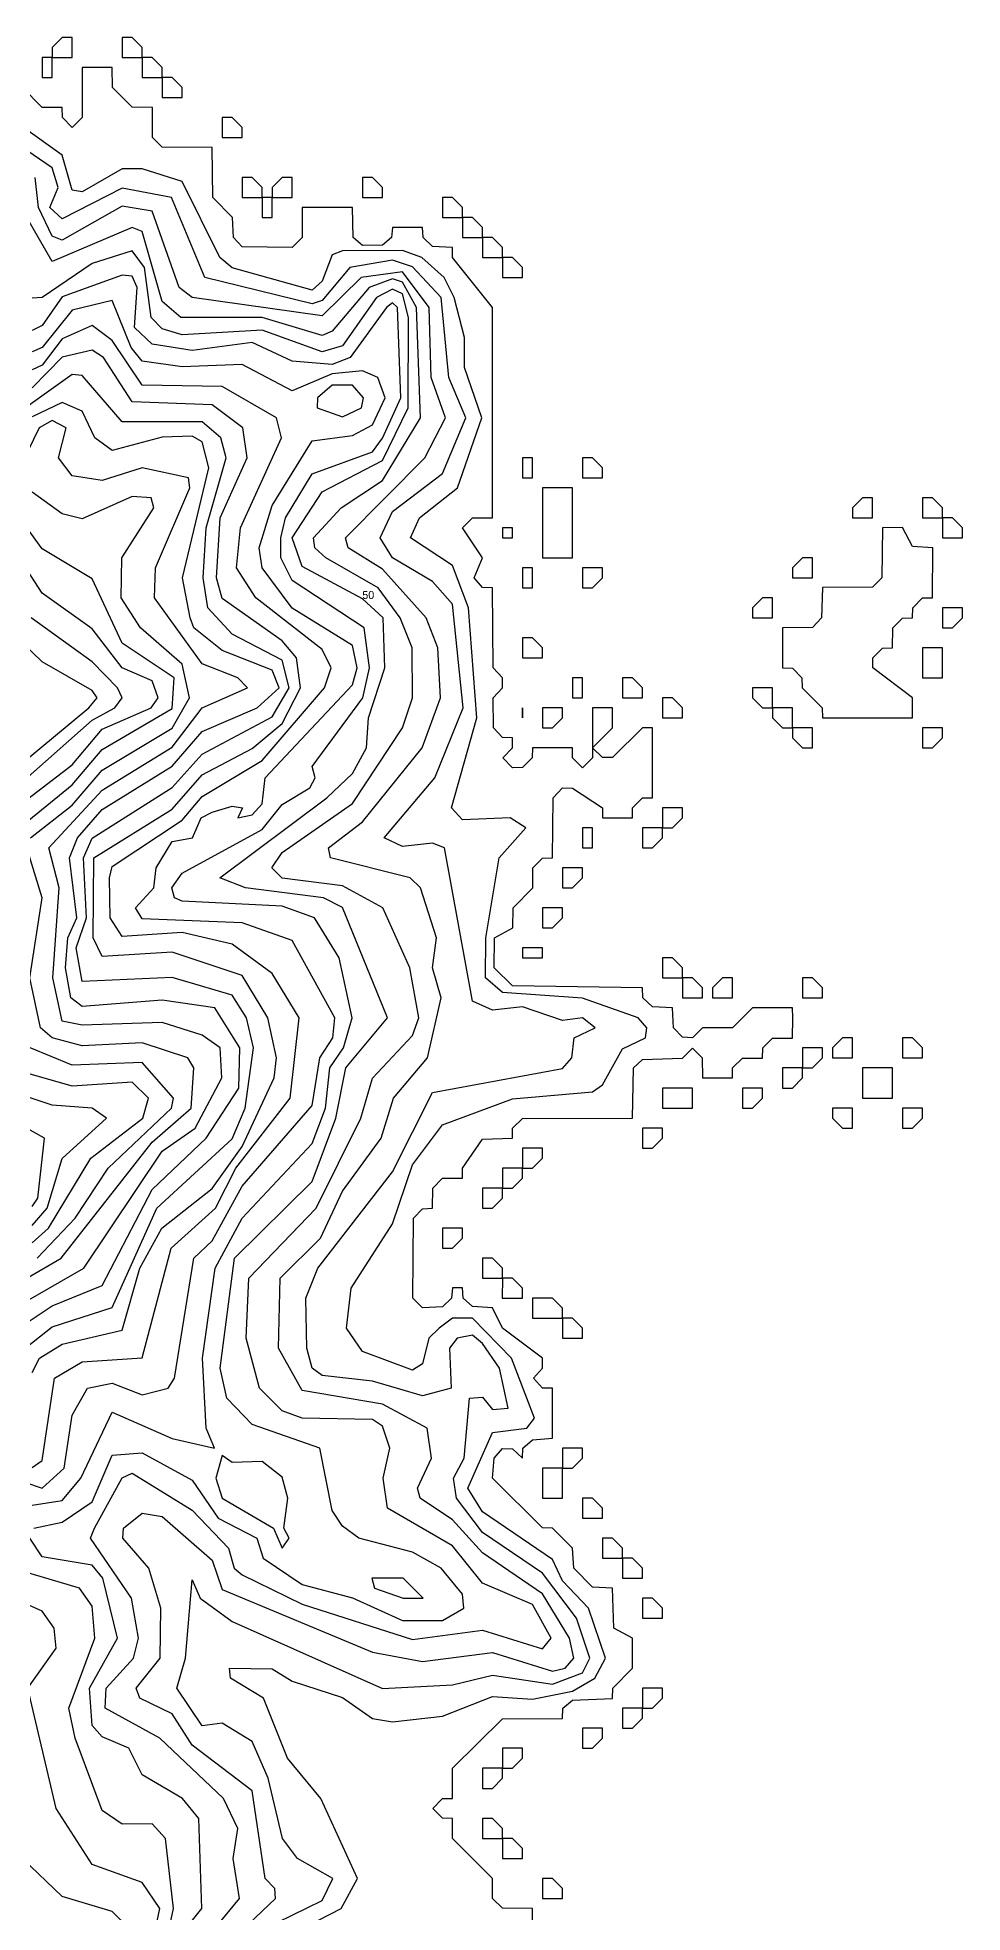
# Model space of a CAD drawing. Header units: metres. Extents: x 310028 to 360472, y 4137098 to 4159193.
# Drawn here: x 354375 to 355762, y 4148821 to 4151632 of the extents above; entities that cross this region are included whole.
import ezdxf

# ---------------------------------------------------------------- set-up
doc = ezdxf.new("R2010")
doc.units = ezdxf.units.M
for name, color, linetype in [('COAST', 5, 'Continuous'), ('CONTOUR', 254, 'Continuous'), ('CONTOUR_INDEX', 33, 'Continuous'), ('CONTOUR_LABELS', 7, 'Continuous')]:
    doc.layers.add(name, color=color, linetype=linetype)

msp = doc.modelspace()

# ---------------------------------------------------------------- linework, layer by layer
at = {"layer": 'COAST'}
for points in [[(354397.5, 4151602.5), (354427.5, 4151602.5), (354427.5, 4151632.5), (354412.5, 4151632.5), (354397.5, 4151617.5), (354397.5, 4151602.5)], [(354502.5, 4151602.5), (354532.5, 4151602.5), (354532.5, 4151617.5), (354517.5, 4151632.5), (354502.5, 4151632.5), (354502.5, 4151602.5)], [(354382.5, 4151572.5), (354397.5, 4151572.5), (354397.5, 4151602.5), (354382.5, 4151602.5), (354382.5, 4151572.5)], [(354532.5, 4151572.5), (354562.5, 4151572.5), (354562.5, 4151587.5), (354547.5, 4151602.5), (354532.5, 4151602.5), (354532.5, 4151572.5)], [(355117.7, 4148782.5), (355117.5, 4148827.5), (355072.5, 4148827.6), (355057.5, 4148842.5), (355057.5, 4148872.5), (354997.7, 4148932.5), (354997.6, 4148962.5), (354982.5, 4148963), (354968, 4148977.5), (354982.5, 4148992.4), (354997.5, 4148992.5), (354997.7, 4149037.5), (355072.5, 4149111.8), (355162.5, 4149112.3), (355163.4, 4149127.5), (355177.5, 4149139.6), (355237.5, 4149142.4), (355238.1, 4149157.5), (355267.8, 4149187.5), (355267.8, 4149232.5), (355239.5, 4149247.5), (355237.5, 4149307.5), (355207.5, 4149309), (355179.6, 4149337.5), (355177.9, 4149367.5), (355147.5, 4149397.7), (355132.5, 4149398), (355057.8, 4149472.5), (355060, 4149502.5), (355072.5, 4149516.9), (355087.5, 4149516.6), (355102.5, 4149502.4), (355103.1, 4149517.5), (355117.5, 4149530.2), (355147.9, 4149532.5), (355147.5, 4149607.5), (355132.5, 4149607.7), (355119.2, 4149622.5), (355132.5, 4149637.5), (355132.5, 4149652.5), (355072.5, 4149697.6), (355057.5, 4149727.7), (355027.5, 4149730), (355013.6, 4149742.5), (355012.5, 4149757.7), (354997.5, 4149757.8), (354996.3, 4149742.5), (354982.5, 4149729.4), (354952.5, 4149727.8), (354938, 4149742.5), (354939.4, 4149862.5), (354952.5, 4149876.5), (354967.7, 4149877.5), (354968, 4149907.5), (354982.5, 4149922.4), (355012.5, 4149922.5), (355012.6, 4149937.5), (355042.5, 4149981), (355087.5, 4149982.4), (355087.9, 4149997.5), (355102.5, 4150011.7), (355267.5, 4150012.4), (355268.9, 4150087.5), (355282.5, 4150100.4), (355342.5, 4150102.2), (355357.5, 4150117.3), (355372.3, 4150102.5), (355372.5, 4150072.5), (355417.5, 4150072.5), (355417.6, 4150087.5), (355432.5, 4150102.2), (355462.5, 4150102.4), (355462.9, 4150117.5), (355477.5, 4150132), (355507.5, 4150132.4), (355507.9, 4150162.5), (355507.5, 4150177.6), (355447.5, 4150177.6), (355417.5, 4150147.8), (355372.5, 4150147.5), (355357.5, 4150132.7), (355342.5, 4150133.5), (355329, 4150147.5), (355327.6, 4150177.5), (355297.5, 4150179.1), (355282.9, 4150192.5), (355282.5, 4150207.5), (355087.5, 4150210.8), (355060.4, 4150237.5), (355060.8, 4150282.5), (355088.1, 4150297.5), (355088.7, 4150327.5), (355118, 4150357.5), (355118.2, 4150387.5), (355132.5, 4150401.9), (355147.6, 4150402.5), (355148.9, 4150492.5), (355162.5, 4150507.3), (355177.5, 4150507.1), (355222.4, 4150477.5), (355222.5, 4150462.5), (355267.5, 4150462.5), (355267.6, 4150477.5), (355282.5, 4150492.3), (355297.5, 4150492.5), (355297.5, 4150597.5), (355282.5, 4150597.5), (355237.5, 4150552.9), (355222.5, 4150552.8), (355207.5, 4150567.5), (355237.6, 4150597.5), (355237.6, 4150627.5), (355207.5, 4150627.7), (355207.4, 4150552.5), (355192.5, 4150537.7), (355177.6, 4150552.5), (355177.5, 4150567.5), (355117.5, 4150567.6), (355117.1, 4150552.5), (355102.5, 4150537.9), (355087.5, 4150537.6), (355073, 4150552.5), (355087.7, 4150567.5), (355087.6, 4150582.5), (355072.5, 4150583.1), (355059.2, 4150597.5), (355058.9, 4150642.5), (355072.5, 4150657.5), (355072.6, 4150672.5), (355058.6, 4150687.5), (355057.5, 4150807.5), (355042.5, 4150807.9), (355030.1, 4150822.5), (355042.5, 4150852.5), (355012.6, 4150897.5), (355027.5, 4150912.1), (355057.5, 4150912.5), (355057.7, 4151227.5), (354997.9, 4151302.5), (354997.5, 4151317.5), (354967.5, 4151319.2), (354953.6, 4151332.5), (354952.5, 4151347.7), (354907.5, 4151347.7), (354906.2, 4151332.5), (354892.5, 4151321), (354862.5, 4151320.8), (354848.9, 4151332.5), (354847.5, 4151377.5), (354772.5, 4151377.6), (354772.3, 4151332.5), (354757.5, 4151317.6), (354682.5, 4151318.8), (354669.2, 4151332.5), (354667.9, 4151362.5), (354638.4, 4151392.5), (354637.5, 4151467.5), (354562.5, 4151468.2), (354547.7, 4151482.5), (354547.6, 4151527.5), (354517.5, 4151528.2), (354502.6, 4151542.5), (354487.9, 4151557.5), (354487.5, 4151587.5), (354442.5, 4151587.5), (354442.3, 4151512.5), (354427.5, 4151497.8), (354412.9, 4151512.5), (354412.5, 4151527.5), (354382.5, 4151527.8), (354352.5, 4151557.8)], [(354562.5, 4151542.5), (354592.5, 4151542.5), (354592.5, 4151557.5), (354577.5, 4151572.5), (354562.5, 4151572.5), (354562.5, 4151542.5)], [(354652.5, 4151482.5), (354682.5, 4151482.5), (354682.5, 4151497.5), (354667.5, 4151512.5), (354652.5, 4151512.5), (354652.5, 4151482.5)], [(354682.5, 4151392.5), (354712.5, 4151392.5), (354712.5, 4151407.5), (354697.5, 4151422.5), (354682.5, 4151422.5), (354682.5, 4151392.5)], [(354727.5, 4151392.5), (354757.5, 4151392.5), (354757.5, 4151422.5), (354742.5, 4151422.5), (354727.5, 4151407.5), (354727.5, 4151392.5)], [(354862.5, 4151392.5), (354892.5, 4151392.5), (354892.5, 4151407.5), (354877.5, 4151422.5), (354862.5, 4151422.5), (354862.5, 4151392.5)], [(354712.5, 4151362.5), (354727.5, 4151362.5), (354727.5, 4151392.5), (354712.5, 4151392.5), (354712.5, 4151362.5)], [(354982.5, 4151362.5), (355012.5, 4151362.5), (355012.5, 4151377.5), (354997.5, 4151392.5), (354982.5, 4151392.5), (354982.5, 4151362.5)], [(355012.5, 4151332.5), (355042.5, 4151332.5), (355042.5, 4151347.5), (355027.5, 4151362.5), (355012.5, 4151362.5), (355012.5, 4151332.5)], [(355042.5, 4151302.5), (355072.5, 4151302.5), (355072.5, 4151317.5), (355057.5, 4151332.5), (355042.5, 4151332.5), (355042.5, 4151302.5)], [(355072.5, 4151272.5), (355102.5, 4151272.5), (355102.5, 4151287.5), (355087.5, 4151302.5), (355072.5, 4151302.5), (355072.5, 4151272.5)], [(355102.5, 4150972.5), (355117.5, 4150972.5), (355117.5, 4151002.5), (355102.5, 4151002.5), (355102.5, 4150972.5)], [(355192.5, 4150972.5), (355222.5, 4150972.5), (355222.5, 4150987.5), (355207.5, 4151002.5), (355192.5, 4151002.5), (355192.5, 4150972.5)], [(355132.5, 4150852.5), (355177.5, 4150852.5), (355177.5, 4150957.5), (355132.5, 4150957.5), (355132.5, 4150852.5)], [(355597.5, 4150912.5), (355627.5, 4150912.5), (355627.5, 4150942.5), (355612.5, 4150942.5), (355597.5, 4150927.5), (355597.5, 4150912.5)], [(355702.5, 4150912.5), (355732.5, 4150912.5), (355732.5, 4150927.5), (355717.5, 4150942.5), (355702.5, 4150942.5), (355702.5, 4150912.5)], [(355072.5, 4150882.5), (355087.5, 4150882.5), (355087.5, 4150897.5), (355072.5, 4150897.5), (355072.5, 4150882.5)], [(355552.4, 4150612.5), (355687.5, 4150612.5), (355687.6, 4150642.5), (355627.8, 4150687.5), (355627.9, 4150702.5), (355642.5, 4150717.1), (355657.6, 4150717.5), (355658, 4150747.5), (355672.5, 4150761.9), (355687.6, 4150762.5), (355687.8, 4150777.5), (355702.5, 4150792.3), (355717.5, 4150792.5), (355717.8, 4150867.5), (355687.5, 4150869.5), (355672.5, 4150897.9), (355642.4, 4150897.5), (355641.7, 4150822.5), (355627.5, 4150808.3), (355552.5, 4150807.8), (355551.2, 4150762.5), (355537.5, 4150748.1), (355492.4, 4150747.5), (355492.4, 4150687.5), (355507.5, 4150687.2), (355521.8, 4150672.5), (355522.3, 4150657.5), (355552.2, 4150627.5), (355552.4, 4150612.5)], [(355732.5, 4150882.5), (355762.5, 4150882.5), (355762.5, 4150897.5), (355747.5, 4150912.5), (355732.5, 4150912.5), (355732.5, 4150882.5)], [(355507.5, 4150822.5), (355537.5, 4150822.5), (355537.5, 4150852.5), (355522.5, 4150852.5), (355507.5, 4150837.5), (355507.5, 4150822.5)], [(355102.5, 4150822.5), (355102.5, 4150807.5), (355117.5, 4150807.5), (355117.5, 4150837.5), (355102.5, 4150837.5), (355102.5, 4150822.5)], [(355192.5, 4150822.5), (355192.5, 4150807.5), (355207.5, 4150807.5), (355222.5, 4150822.5), (355222.5, 4150837.5), (355192.5, 4150837.5), (355192.5, 4150822.5)], [(355447.5, 4150762.5), (355477.5, 4150762.5), (355477.5, 4150792.5), (355462.5, 4150792.5), (355447.5, 4150777.5), (355447.5, 4150762.5)], [(355732.5, 4150762.5), (355732.5, 4150747.5), (355747.5, 4150747.5), (355762.5, 4150762.5), (355762.5, 4150777.5), (355732.5, 4150777.5), (355732.5, 4150762.5)], [(355102.5, 4150702.5), (355132.5, 4150702.5), (355132.5, 4150717.5), (355117.5, 4150732.5), (355102.5, 4150732.5), (355102.5, 4150702.5)], [(355702.5, 4150672.5), (355732.5, 4150672.5), (355732.5, 4150717.5), (355702.5, 4150717.5), (355702.5, 4150672.5)], [(355177.5, 4150642.5), (355192.5, 4150642.5), (355192.5, 4150672.5), (355177.5, 4150672.5), (355177.5, 4150642.5)], [(355252.5, 4150642.5), (355282.5, 4150642.5), (355282.5, 4150657.5), (355267.5, 4150672.5), (355252.5, 4150672.5), (355252.5, 4150642.5)], [(355447.5, 4150642.5), (355462.5, 4150627.5), (355477.5, 4150627.5), (355477.5, 4150657.5), (355447.5, 4150657.5), (355447.5, 4150642.5)], [(355102.5, 4150612.5), (355102.5, 4150627.5), (355102.5, 4150612.5)], [(355132.5, 4150597.5), (355147.5, 4150597.4), (355162.5, 4150612.5), (355162.5, 4150627.5), (355132.5, 4150627.5), (355132.5, 4150597.5)], [(355312.5, 4150612.5), (355342.5, 4150612.5), (355342.5, 4150627.5), (355327.5, 4150642.5), (355312.5, 4150642.5), (355312.5, 4150612.5)], [(355477.5, 4150612.5), (355492.5, 4150597.5), (355507.5, 4150597.5), (355507.5, 4150627.5), (355477.5, 4150627.5), (355477.5, 4150612.5)], [(355507.5, 4150582.5), (355522.5, 4150567.5), (355537.5, 4150567.5), (355537.5, 4150597.5), (355507.5, 4150597.5), (355507.5, 4150582.5)], [(355702.5, 4150582.5), (355702.5, 4150567.5), (355717.5, 4150567.5), (355732.5, 4150582.5), (355732.5, 4150597.5), (355702.5, 4150597.5), (355702.5, 4150582.5)], [(355312.5, 4150462.5), (355312.5, 4150447.5), (355327.5, 4150447.5), (355342.5, 4150462.5), (355342.5, 4150477.5), (355312.5, 4150477.5), (355312.5, 4150462.5)], [(355192.5, 4150432.5), (355192.5, 4150417.5), (355207.5, 4150417.5), (355207.5, 4150447.5), (355192.5, 4150447.5), (355192.5, 4150432.5)], [(355282.5, 4150432.5), (355282.5, 4150417.5), (355297.5, 4150417.5), (355312.5, 4150432.5), (355312.5, 4150447.5), (355282.5, 4150447.5), (355282.5, 4150432.5)], [(355162.5, 4150372.5), (355162.5, 4150357.5), (355177.5, 4150357.5), (355192.5, 4150372.5), (355192.5, 4150387.5), (355162.5, 4150387.5), (355162.5, 4150372.5)], [(355132.5, 4150312.5), (355132.5, 4150297.5), (355147.5, 4150297.5), (355162.5, 4150312.5), (355162.5, 4150327.5), (355132.5, 4150327.5), (355132.5, 4150312.5)], [(355102.5, 4150252.5), (355132.5, 4150252.5), (355132.5, 4150267.5), (355102.5, 4150267.5), (355102.5, 4150252.5)], [(355312.5, 4150222.5), (355342.5, 4150222.5), (355342.5, 4150237.5), (355327.5, 4150252.5), (355312.5, 4150252.5), (355312.5, 4150222.5)], [(355342.5, 4150192.5), (355372.5, 4150192.5), (355372.5, 4150207.5), (355357.5, 4150222.5), (355342.5, 4150222.5), (355342.5, 4150192.5)], [(355387.5, 4150192.5), (355417.5, 4150192.5), (355417.5, 4150222.5), (355402.5, 4150222.5), (355387.5, 4150207.5), (355387.5, 4150192.5)], [(355522.5, 4150192.5), (355552.5, 4150192.5), (355552.5, 4150207.5), (355537.5, 4150222.5), (355522.5, 4150222.5), (355522.5, 4150192.5)], [(355522.5, 4150102.5), (355522.5, 4150087.5), (355537.5, 4150087.5), (355552.5, 4150102.5), (355552.5, 4150117.5), (355522.5, 4150117.5), (355522.5, 4150102.5)], [(355567.5, 4150102.5), (355597.5, 4150102.5), (355597.5, 4150132.5), (355582.5, 4150132.5), (355567.5, 4150117.5), (355567.5, 4150102.5)], [(355672.5, 4150102.5), (355702.5, 4150102.5), (355702.5, 4150117.5), (355687.5, 4150132.5), (355672.5, 4150132.5), (355672.5, 4150102.5)], [(355492.5, 4150072.5), (355492.5, 4150057.5), (355507.5, 4150057.5), (355522.5, 4150072.5), (355522.5, 4150087.5), (355492.5, 4150087.5), (355492.5, 4150072.5)], [(355612.5, 4150042.5), (355657.5, 4150042.5), (355657.5, 4150087.5), (355612.5, 4150087.5), (355612.5, 4150042.5)], [(355312.5, 4150042.5), (355312.5, 4150027.5), (355357.5, 4150027.5), (355357.5, 4150057.5), (355312.5, 4150057.5), (355312.5, 4150042.5)], [(355432.5, 4150042.5), (355432.5, 4150027.5), (355447.5, 4150027.5), (355462.5, 4150042.5), (355462.5, 4150057.5), (355432.5, 4150057.5), (355432.5, 4150042.5)], [(355567.5, 4150012.5), (355582.5, 4149997.5), (355597.5, 4149997.5), (355597.5, 4150027.5), (355567.5, 4150027.5), (355567.5, 4150012.5)], [(355672.5, 4150012.5), (355672.5, 4149997.5), (355687.5, 4149997.5), (355702.5, 4150012.5), (355702.5, 4150027.5), (355672.5, 4150027.5), (355672.5, 4150012.5)], [(355282.5, 4149982.5), (355282.5, 4149967.5), (355297.5, 4149967.5), (355312.5, 4149982.5), (355312.5, 4149997.5), (355282.5, 4149997.5), (355282.5, 4149982.5)], [(355102.5, 4149952.5), (355102.5, 4149937.5), (355117.5, 4149937.5), (355132.5, 4149952.5), (355132.5, 4149967.5), (355102.5, 4149967.5), (355102.5, 4149952.5)], [(355072.5, 4149922.5), (355072.5, 4149907.5), (355087.5, 4149907.5), (355102.5, 4149922.5), (355102.5, 4149937.5), (355072.5, 4149937.5), (355072.5, 4149922.5)], [(355042.5, 4149892.5), (355042.5, 4149877.5), (355057.5, 4149877.5), (355072.5, 4149892.5), (355072.5, 4149907.5), (355042.5, 4149907.5), (355042.5, 4149892.5)], [(354982.5, 4149832.5), (354982.5, 4149817.5), (354997.5, 4149817.5), (355012.5, 4149832.5), (355012.5, 4149847.5), (354982.5, 4149847.5), (354982.5, 4149832.5)], [(355042.5, 4149772.5), (355072.5, 4149772.5), (355072.5, 4149787.5), (355057.5, 4149802.5), (355042.5, 4149802.5), (355042.5, 4149772.5)], [(355072.4, 4149742.5), (355102.5, 4149742.5), (355102.5, 4149757.5), (355087.5, 4149772.5), (355072.5, 4149772.5), (355072.4, 4149742.5)], [(355117.5, 4149712.5), (355162.5, 4149712.5), (355162.5, 4149727.5), (355147.5, 4149742.5), (355117.5, 4149742.5), (355117.5, 4149712.5)], [(355162.5, 4149682.5), (355192.5, 4149682.5), (355192.5, 4149697.5), (355177.5, 4149712.5), (355162.5, 4149712.5), (355162.5, 4149682.5)], [(355162.5, 4149502.5), (355162.5, 4149487.5), (355177.5, 4149487.5), (355192.5, 4149502.5), (355192.5, 4149517.5), (355162.5, 4149517.5), (355162.5, 4149502.5)], [(355132.5, 4149442.5), (355162.5, 4149442.5), (355162.5, 4149487.5), (355132.5, 4149487.5), (355132.5, 4149442.5)], [(355192.5, 4149412.5), (355222.5, 4149412.5), (355222.5, 4149427.5), (355207.5, 4149442.5), (355192.5, 4149442.5), (355192.5, 4149412.5)], [(355222.5, 4149352.5), (355252.5, 4149352.5), (355252.5, 4149367.5), (355237.5, 4149382.5), (355222.5, 4149382.5), (355222.5, 4149352.5)], [(355252.5, 4149322.5), (355282.5, 4149322.5), (355282.5, 4149337.5), (355267.5, 4149352.5), (355252.5, 4149352.5), (355252.5, 4149322.5)], [(355282.5, 4149262.5), (355312.5, 4149262.5), (355312.5, 4149277.5), (355297.5, 4149292.5), (355282.5, 4149292.5), (355282.5, 4149262.5)], [(355282.5, 4149142.5), (355282.5, 4149127.5), (355297.5, 4149127.5), (355312.5, 4149142.5), (355312.5, 4149157.5), (355282.5, 4149157.5), (355282.5, 4149142.5)], [(355252.5, 4149112.5), (355252.5, 4149097.5), (355267.5, 4149097.5), (355282.5, 4149112.5), (355282.5, 4149127.5), (355252.5, 4149127.5), (355252.5, 4149112.5)], [(355192.5, 4149082.5), (355192.5, 4149067.5), (355207.5, 4149067.5), (355222.5, 4149082.5), (355222.5, 4149097.5), (355192.5, 4149097.5), (355192.5, 4149082.5)], [(355072.5, 4149052.5), (355072.5, 4149037.5), (355087.5, 4149037.5), (355102.5, 4149052.5), (355102.5, 4149067.5), (355072.5, 4149067.5), (355072.5, 4149052.5)], [(355042.5, 4149022.5), (355042.5, 4149007.5), (355057.5, 4149007.5), (355072.5, 4149022.5), (355072.5, 4149037.5), (355042.5, 4149037.5), (355042.5, 4149022.5)], [(355042.5, 4148932.5), (355072.5, 4148932.5), (355072.5, 4148947.5), (355057.5, 4148962.5), (355042.5, 4148962.5), (355042.5, 4148932.5)], [(355072.5, 4148902.5), (355102.5, 4148902.5), (355102.5, 4148917.5), (355087.5, 4148932.5), (355072.5, 4148932.5), (355072.5, 4148902.5)], [(355132.5, 4148842.5), (355162.5, 4148842.5), (355162.5, 4148857.5), (355147.5, 4148872.5), (355132.5, 4148872.5), (355132.5, 4148842.5)]]:
    msp.add_lwpolyline(points, dxfattribs=at)
at = {"layer": 'CONTOUR'}
for points, elevation in [([(354712.5, 4148766.5), (354830.5, 4148827.5), (354855.3, 4148872.5), (354800.3, 4148992.5), (354750.1, 4149052.5), (354714.3, 4149142.5), (354664.9, 4149172.5), (354663.2, 4149187.5), (354727.5, 4149186.9), (354757.5, 4149168), (354832.5, 4149143.5), (354877.5, 4149112.1), (354907.5, 4149107.1), (354982.5, 4149115.8), (355057.5, 4149145.3), (355117.5, 4149141.2), (355177.5, 4149153.3), (355211.1, 4149172.5), (355227.1, 4149202.5), (355201.5, 4149277.5), (355162.5, 4149318.4), (355147.5, 4149350.6), (355042.5, 4149422.3), (355020.9, 4149457.5), (355057.5, 4149541.1), (355109.4, 4149547.5), (355120.7, 4149562.5), (355086, 4149652.5), (355027.5, 4149712.4), (354997.5, 4149712.2), (354977.7, 4149697.5), (354962.3, 4149682.5), (354952.5, 4149644.1), (354937.5, 4149634.6), (354862.5, 4149662.6), (354838.7, 4149697.5), (354845.9, 4149757.5), (354907.5, 4149854.1), (354937.5, 4149942.1), (354982.5, 4150002.5), (355087.5, 4150041.3), (355207.5, 4150052), (355222.5, 4150062.1), (355252.5, 4150116), (355287.1, 4150132.5), (355289, 4150147.5), (355276, 4150162.5), (355192.5, 4150192.4), (355072.5, 4150200.6), (355047, 4150222.5), (355047.5, 4150282.5), (355067.8, 4150402.5), (355107.8, 4150447.5), (355084, 4150462.5), (355012.5, 4150459.7), (354996.1, 4150477.5), (355034, 4150612.5), (355021.9, 4150777.5), (354997.5, 4150841.1), (354934.8, 4150882.5), (354948.2, 4150912.5), (355005.4, 4150957.5), (355041.6, 4151062.5), (355015.8, 4151137.5), (355015.6, 4151182.5), (355000.3, 4151242.5), (354985, 4151272.5), (354951.5, 4151302.5), (354922.5, 4151313.3), (354832.5, 4151312.8), (354817.5, 4151306.9), (354802.5, 4151267.3), (354787.5, 4151253.8), (354667.5, 4151287.4), (354648.8, 4151302.5), (354592.5, 4151416.5), (354532.5, 4151435.4), (354502.5, 4151435.6), (354442.5, 4151400.9), (354427.5, 4151403.4), (354412.5, 4151456.1), (354292.5, 4151541.6)], 10), ([(354712.5, 4148795.5), (354802.5, 4148839.3), (354818.3, 4148872.5), (354765.4, 4148902.5), (354743, 4148932.5), (354721.4, 4149022.5), (354697.5, 4149077.7), (354652.5, 4149105.2), (354622.5, 4149101.3), (354584.2, 4149157.5), (354597.3, 4149202.5), (354607.5, 4149320), (354619.1, 4149292.5), (354667.5, 4149257.6), (354892.5, 4149157.3), (354997.5, 4149162.8), (355057.5, 4149177.2), (355147.5, 4149163.6), (355192.5, 4149180.9), (355203.4, 4149202.5), (355183.5, 4149262.5), (355132.5, 4149330), (355042.5, 4149391.2), (355003.7, 4149442.5), (354999.3, 4149472.5), (355015.3, 4149502.5), (355023.4, 4149592.5), (355042.5, 4149593.8), (355057.5, 4149575.3), (355081, 4149577.5), (355068.4, 4149637.5), (355042.5, 4149674.6), (355027.5, 4149687), (355004.9, 4149682.5), (354993.3, 4149667.5), (354995.8, 4149607.5), (354952.5, 4149596), (354877.5, 4149618.2), (354802.5, 4149626.6), (354787.5, 4149637.5), (354779.5, 4149667.5), (354777.9, 4149742.5), (354796, 4149787.5), (354907.5, 4149932), (354967.5, 4150050.9), (355162.5, 4150086.9), (355176.6, 4150102.5), (355180.1, 4150132.5), (355211.8, 4150147.5), (355192.5, 4150162.8), (355162.5, 4150158.9), (355102.5, 4150179.2), (355057.5, 4150174.4), (355027.5, 4150187.8), (354985.7, 4150417.5), (354967.5, 4150424.4), (354922.5, 4150419.7), (354895.4, 4150432.5), (354971.3, 4150522.5), (355013.6, 4150627.5), (354997.5, 4150782.8), (354967.5, 4150816.7), (354907.5, 4150852.5), (354889.1, 4150882.5), (354907.5, 4150921.9), (354982.5, 4150978.8), (355017.9, 4151062.5), (354992.3, 4151122.5), (354980.9, 4151242.5), (354937.5, 4151288.6), (354907.5, 4151298.6), (354843.5, 4151287.5), (354802.5, 4151238.1), (354787.5, 4151233), (354626.1, 4151272.5), (354576.4, 4151392.5), (354502.5, 4151406.7), (354412.5, 4151360.6), (354393.8, 4151377.5), (354406.4, 4151407.5), (354397.5, 4151436.9), (354292.5, 4151508.6)], 20), ([(354621.7, 4148737.5), (354732.1, 4148842.5), (354731.3, 4148857.5), (354716.9, 4148872.5), (354697.5, 4149004), (354607.5, 4149072.2), (354577.5, 4149119), (354528.6, 4149142.5), (354523.1, 4149157.5), (354559.3, 4149202.5), (354560.3, 4149277.5), (354542.5, 4149337.5), (354503.5, 4149382.5), (354504.2, 4149397.5), (354532.5, 4149420.2), (354562.5, 4149415.1), (354637.5, 4149349.4), (354652.5, 4149305.6), (354877.5, 4149211.5), (354952.5, 4149197.7), (355057.5, 4149211.1), (355147.5, 4149183.4), (355166.8, 4149187.5), (355179.8, 4149202.5), (355173.3, 4149232.5), (355132.5, 4149299.1), (355042.5, 4149360.4), (354997.5, 4149410), (354949, 4149442.5), (354945.4, 4149457.5), (354966.3, 4149502.5), (354959.7, 4149547.5), (354892.5, 4149583.7), (354772.5, 4149604.2), (354736.8, 4149667.5), (354739.4, 4149772.5), (354799.6, 4149832.5), (354832.5, 4149903), (354890.5, 4149982.5), (354909.3, 4150042.5), (354960.4, 4150102.5), (354980.7, 4150192.5), (354967.7, 4150237.5), (354973.7, 4150282.5), (354949.5, 4150357.5), (354934.2, 4150372.5), (354814.8, 4150402.5), (354811.9, 4150417.5), (354862.5, 4150456.7), (354952.3, 4150567.5), (354979.6, 4150642.5), (354975.8, 4150717.5), (354958.2, 4150762.5), (354892.5, 4150835.3), (354841.4, 4150867.5), (354837.4, 4150882.5), (354956.4, 4151002.5), (354987.4, 4151062.5), (354965.6, 4151122.5), (354962.9, 4151227.5), (354922.5, 4151281), (354860.8, 4151272.5), (354802.5, 4151215.1), (354607.5, 4151242.8), (354588, 4151257.5), (354547.5, 4151372.1), (354502.5, 4151379.5), (354412.5, 4151328.5), (354397.5, 4151334.6), (354376.9, 4151377.5), (354371.9, 4151422.5)], 30), ([(354592.5, 4148738.1), (354678.5, 4148842.5), (354668.7, 4148902.5), (354675.6, 4148947.5), (354654.3, 4148992.5), (354558.7, 4149082.5), (354476.8, 4149127.5), (354478.3, 4149157.5), (354519.3, 4149202.5), (354526.9, 4149232.5), (354516.3, 4149292.5), (354454.9, 4149382.5), (354460.9, 4149397.5), (354502.5, 4149473.1), (354517.5, 4149479.9), (354607.5, 4149424.7), (354661.7, 4149367.5), (354670.4, 4149337.5), (354682.5, 4149327.4), (354772.5, 4149283.7), (354937.5, 4149230.5), (355042.5, 4149244.4), (355132.5, 4149216.7), (355145.8, 4149232.5), (355117.5, 4149283.2), (355042.5, 4149314.9), (354997.5, 4149371.1), (354900.4, 4149427.5), (354893.8, 4149472.5), (354903.9, 4149517.5), (354892.5, 4149550.5), (354877.5, 4149560.5), (354772.5, 4149562.7), (354742.5, 4149573.7), (354708.1, 4149607.5), (354688.3, 4149682.5), (354692.2, 4149772.5), (354793.4, 4149877.5), (354860, 4150012.5), (354877.5, 4150072.4), (354937.5, 4150136), (354947.1, 4150162.5), (354933.9, 4150237.5), (354893, 4150327.5), (354832.5, 4150360.5), (354742.5, 4150372.3), (354726.9, 4150387.5), (354742.5, 4150410.8), (354847.5, 4150483.8), (354922.9, 4150597.5), (354937.6, 4150642.5), (354937.4, 4150717.5), (354919.4, 4150762.5), (354886.3, 4150807.5), (354808, 4150852.5), (354791.3, 4150867.5), (354789.3, 4150882.5), (354830.7, 4150927.5), (354892.5, 4150968.2), (354949.8, 4151062.5), (354943.6, 4151227.5), (354922.5, 4151265.5), (354907.5, 4151270.5), (354872.7, 4151257.5), (354817.5, 4151192.2), (354802.5, 4151185.7), (354712.5, 4151212.5), (354590.5, 4151212.5), (354562.5, 4151236.8), (354532.5, 4151341.8), (354517.5, 4151347.8), (354397.5, 4151296.5), (354359.4, 4151362.5)], 40), ([(354367.5, 4149432.2), (354412.5, 4149439), (354440.4, 4149472.5), (354487.5, 4149571.3), (354577.5, 4149531.8), (354640.7, 4149517.5), (354628.5, 4149547.5), (354623, 4149652.5), (354641.9, 4149787.5), (354682.5, 4149862.4), (354787.5, 4149974.1), (354807.4, 4150027.5), (354813.9, 4150087.5), (354834.3, 4150117.5), (354847.3, 4150162.5), (354827.9, 4150252.5), (354790.8, 4150312.5), (354742.5, 4150330.1), (354592.5, 4150337.7), (354580.8, 4150342.5), (354576.8, 4150357.5), (354592.5, 4150379.4), (354712.5, 4150444.9), (354742.5, 4150482.6), (354783.6, 4150507.5), (354791.9, 4150522.5), (354787.5, 4150539.7), (354863.1, 4150642.5), (354873.1, 4150687.5), (354865.3, 4150747.5), (354757.5, 4150818.3), (354740.4, 4150852.5), (354740.1, 4150882.5), (354747.4, 4150912.5), (354787.5, 4150978.1), (354877.5, 4151011.5), (354892.5, 4151032), (354920.3, 4151092.5), (354915, 4151227.5), (354907.5, 4151234.6), (354898.5, 4151227.5), (354844.4, 4151152.5), (354817.5, 4151142.4), (354757.5, 4151147.3), (354697.5, 4151175.4), (354607.5, 4151163), (354547.5, 4151172.9), (354520.8, 4151197.5), (354524.7, 4151257.5), (354517.5, 4151274.6), (354502.5, 4151276.4), (354412.5, 4151243.7), (354382.5, 4151200.8), (354367.5, 4151193)], 60), ([(354277.5, 4149493.2), (354382.6, 4149457.5), (354415.3, 4149487.5), (354427.5, 4149567.2), (354450.4, 4149607.5), (354487.5, 4149615.1), (354532.5, 4149597.4), (354571.5, 4149607.5), (354581, 4149622.5), (354609.7, 4149802.5), (354637.5, 4149828.2), (354682.5, 4149910.1), (354787.5, 4150031.4), (354798.6, 4150102.5), (354818.5, 4150132.5), (354821.1, 4150162.5), (354757.5, 4150278.4), (354682.5, 4150305.2), (354532.5, 4150310.9), (354522.5, 4150327.5), (354549.9, 4150357.5), (354553.3, 4150387.5), (354577.5, 4150427.2), (354607.8, 4150432.5), (354620.8, 4150462.5), (354637.5, 4150470.9), (354667.5, 4150480.2), (354682.8, 4150477.5), (354676, 4150462.5), (354697.5, 4150467.1), (354712.5, 4150483.6), (354716.7, 4150522.5), (354847.5, 4150662.2), (354854.8, 4150687.5), (354847.5, 4150720.8), (354757.5, 4150776.7), (354712.5, 4150837.5), (354707.8, 4150867.5), (354727.5, 4150931), (354787.5, 4151028), (354847.5, 4151035.6), (354877.5, 4151051.6), (354896.8, 4151092.5), (354885.7, 4151122.5), (354862.5, 4151132.9), (354817.5, 4151128.1), (354757.5, 4151102.8), (354682.5, 4151142.3), (354592.5, 4151138.5), (354532.5, 4151147.3), (354515.7, 4151167.5), (354487.5, 4151238.2), (354427.5, 4151223.7), (354382.5, 4151167.9), (354367.5, 4151161)], 70), ([(354367.5, 4149488.7), (354382.5, 4149498.9), (354400.7, 4149622.5), (354442.5, 4149646.8), (354532.5, 4149653.1), (354575.6, 4149817.5), (354642.4, 4149877.5), (354673, 4149937.5), (354754.4, 4150042.5), (354767.9, 4150162.5), (354727.5, 4150229.1), (354667.5, 4150273.2), (354592.5, 4150290.6), (354502.5, 4150284.4), (354484.4, 4150312.5), (354483.2, 4150372.5), (354487.5, 4150389.4), (354592.5, 4150458.9), (354622.5, 4150494.5), (354712.5, 4150548.3), (354806, 4150657.5), (354815.8, 4150687.5), (354802.5, 4150714.7), (354702.8, 4150792.5), (354674, 4150837.5), (354679.8, 4150897.5), (354741.1, 4151032.5), (354733.9, 4151062.5), (354652.5, 4151109.4), (354532.5, 4151111.4), (354487.5, 4151178.1), (354457.5, 4151200.7), (354412.5, 4151180.6), (354382.5, 4151141.3), (354367.5, 4151134.1)], 80), ([(354367.5, 4149630.8), (354378.4, 4149652.5), (354412.5, 4149673.3), (354502.5, 4149694.6), (354528.9, 4149787.5), (354562, 4149847.5), (354637.5, 4149906.8), (354682.5, 4149969.7), (354730.1, 4150072.5), (354733.7, 4150102.5), (354721, 4150162.5), (354682.5, 4150226), (354577.5, 4150261.4), (354472.5, 4150254.9), (354459, 4150282.5), (354460, 4150402.5), (354577.5, 4150475.6), (354622.5, 4150527), (354697.5, 4150566.4), (354742.5, 4150604.2), (354769.7, 4150657.5), (354763.6, 4150702.5), (354742.5, 4150727.8), (354652.5, 4150791.6), (354643.6, 4150822.5), (354649.4, 4150912.5), (354689.9, 4151002.5), (354683.5, 4151047.5), (354637.5, 4151082), (354517.5, 4151086.5), (354474.1, 4151152.5), (354457.5, 4151163.6), (354412.5, 4151153), (354367.5, 4151107.3)], 90), ([(354794.8, 4151077.5), (354832.5, 4151063.7), (354861.4, 4151077.5), (354864.4, 4151092.5), (354847.5, 4151111.1), (354817.5, 4151111), (354795.4, 4151092.5), (354794.8, 4151077.5)], 80), ([(354352.5, 4149701.1), (354397.5, 4149730.7), (354472.5, 4149761.3), (354547.5, 4149905.5), (354628.3, 4149982.5), (354677.4, 4150057.5), (354678.9, 4150117.5), (354641.4, 4150177.5), (354562.5, 4150189.1), (354442.5, 4150179.5), (354425.6, 4150192.5), (354417.5, 4150237.5), (354421, 4150282.5), (354434.4, 4150312.5), (354423.4, 4150402.5), (354435.6, 4150432.5), (354472.5, 4150475.3), (354577.5, 4150540), (354622.5, 4150592.1), (354705, 4150627.5), (354737.6, 4150657.5), (354727.5, 4150684), (354652.5, 4150713.2), (354610, 4150747.5), (354604.3, 4150762.5), (354592.6, 4150822.5), (354632.3, 4150987.5), (354622.5, 4151026.4), (354607.5, 4151034.8), (354562.5, 4151033.3), (354487.5, 4151013.2), (354461.4, 4151032.5), (354442.5, 4151072.5), (354412.5, 4151085.5), (354367.5, 4151064)], 110), ([(354322.5, 4149716.9), (354445, 4149787.5), (354562.5, 4149962.9), (354611.8, 4149997.5), (354651.8, 4150072.5), (354649.1, 4150117.5), (354622.5, 4150136.9), (354562.5, 4150155.9), (354442.5, 4150151.5), (354412.5, 4150157.9), (354398.6, 4150222.5), (354408, 4150357.5), (354392.3, 4150417.5), (354472.5, 4150503.8), (354577.5, 4150568.6), (354622.5, 4150627.4), (354690.4, 4150657.5), (354675.7, 4150672.5), (354622.5, 4150693.4), (354550.9, 4150792.5), (354552.1, 4150837.5), (354603.8, 4150957.5), (354602, 4150972.5), (354532.5, 4150987.2), (354472.5, 4150968.5), (354427.5, 4150975.3), (354406.7, 4151002.5), (354418.3, 4151047.5), (354397.5, 4151058.1), (354377.9, 4151047.5), (354352.5, 4150994.7)], 120), ([(354365.1, 4150432.5), (354427.5, 4150481.5), (354472.5, 4150534.2), (354577.5, 4150597.1), (354603.2, 4150642.5), (354592.5, 4150693), (354529.8, 4150747.5), (354500.8, 4150792.5), (354501.9, 4150852.5), (354549.8, 4150927.5), (354545.7, 4150942.5), (354517.5, 4150944.2), (354442.5, 4150910.6), (354412.5, 4150918.2), (354367.5, 4150950.7)], 130), ([(354329.8, 4150432.5), (354427.5, 4150511.9), (354472.5, 4150565), (354577.5, 4150626.4), (354580.3, 4150672.5), (354502.5, 4150724.2), (354457.5, 4150820.7), (354382.5, 4150866.1), (354352.5, 4150907.4)], 140), ([(354352.5, 4150515.9), (354457.5, 4150608.8), (354491.3, 4150627.5), (354502.1, 4150642.5), (354495.3, 4150657.5), (354457.5, 4150696.4), (354366, 4150762.5)], 160), ([(354352.5, 4150544.5), (354452.5, 4150627.5), (354464.7, 4150642.5), (354457.5, 4150653.3), (354382.5, 4150696.6), (354337.5, 4150740.1)], 170), ([(354307.4, 4149742.5), (354411, 4149802.5), (354547.5, 4149976.1), (354606, 4150027.5), (354609.8, 4150087.5), (354600.7, 4150102.5), (354532.5, 4150125.3), (354442.5, 4150120.6), (354397.5, 4150132.6), (354379.9, 4150147.5), (354364, 4150222.5), (354382.5, 4150342.5), (354359.3, 4150417.5)], 130), ([(354374.7, 4149802.5), (354431.8, 4149862.5), (354481.3, 4149937.5), (354576.1, 4150027.5), (354579.2, 4150042.5), (354532.5, 4150095.5), (354427.5, 4150091.7), (354364.6, 4150117.5)], 140), ([(354367.5, 4149879.7), (354375.7, 4149892.5), (354385.9, 4149982.5), (354292.5, 4150034.4)], 170), ([(354367.5, 4149851.4), (354389.8, 4149877.5), (354412.5, 4149952), (354478.7, 4150012.5), (354457.5, 4150027.2), (354397.5, 4150031.7), (354337.5, 4150051.6)], 160), ([(354742.3, 4149367.5), (354752.7, 4149382.5), (354744.9, 4149397.5), (354750.8, 4149442.5), (354742.5, 4149473.8), (354712.5, 4149497.4), (354667.5, 4149496.2), (354652.5, 4149506.6), (354643, 4149472.5), (354652.5, 4149442.6), (354729.3, 4149397.5), (354742.3, 4149367.5)], 60), ([(354563.4, 4148752.5), (354579.2, 4148827.5), (354567.2, 4148932.5), (354547.5, 4148954.1), (354502.5, 4148953.9), (354472.5, 4148974.1), (354432, 4149082.5), (354422.3, 4149127.5), (354461.3, 4149232.5), (354457.5, 4149280.7), (354438.6, 4149307.5), (354352.5, 4149332.9)], 60), ([(354923.6, 4149292.5), (354953.9, 4149292.5), (354923.7, 4149322.5), (354876.9, 4149322.5), (354880.5, 4149307.5), (354923.6, 4149292.5)], 60), ([(354547.5, 4148773), (354558.6, 4148827.5), (354532.5, 4148866.1), (354457.5, 4148893.5), (354403.6, 4148977.5), (354361.1, 4149157.5), (354403.5, 4149217.5), (354400.5, 4149247.5), (354382.5, 4149273.3), (354352.5, 4149286.7)], 70), ([(354513.4, 4148797.5), (354487.5, 4148822.9), (354412.5, 4148845.2), (354352.9, 4148902.5)], 80)]:
    msp.add_lwpolyline(points, dxfattribs=dict(at, elevation=elevation))
at = {"layer": 'CONTOUR_INDEX'}
for points, elevation in [([(354369.7, 4149397.5), (354412.5, 4149406.5), (354457.5, 4149437.1), (354487.5, 4149507.1), (354532.5, 4149510.6), (354607.5, 4149469.7), (354646.1, 4149412.5), (354704.5, 4149382.5), (354713.9, 4149352.5), (354772.5, 4149313.3), (354847.5, 4149293.2), (354922.5, 4149259.2), (354982.5, 4149258.9), (355014.5, 4149277.5), (355012.5, 4149298.4), (354980.6, 4149337.5), (354937.5, 4149361.8), (354857.3, 4149382.5), (354832.5, 4149400.5), (354817.5, 4149424.3), (354798.9, 4149517.5), (354697.5, 4149553), (354659.1, 4149592.5), (354649.4, 4149637.5), (354670.8, 4149802.5), (354787.5, 4149917.4), (354822.8, 4150012.5), (354837.5, 4150087.5), (354900.1, 4150162.5), (354832.5, 4150328.2), (354804.3, 4150342.5), (354687.2, 4150357.5), (354648.8, 4150372.5), (354809.1, 4150492.5), (354847.5, 4150528.8), (354868.6, 4150567.5), (354871.8, 4150612.5), (354896.1, 4150687.5), (354893.6, 4150762.5), (354862.5, 4150790.7), (354772.5, 4150839.6), (354757.3, 4150882.5), (354802.5, 4150951.2), (354892.5, 4150998.5), (354931, 4151077.5), (354931.9, 4151212.5), (354922.5, 4151248.2), (354907.5, 4151255), (354883.6, 4151242.5), (354832.5, 4151170.3), (354802.5, 4151161.2), (354712.5, 4151193.8), (354592.5, 4151186.5), (354562.5, 4151195.6), (354546, 4151212.5), (354535.9, 4151287.5), (354517.5, 4151312.6), (354457.5, 4151293.5), (354382.5, 4151242.6), (354367.5, 4151241.6)], 50), ([(354356.9, 4149667.5), (354397.5, 4149699.4), (354487.5, 4149728.4), (354554.5, 4149877.5), (354667.5, 4149981.4), (354687, 4150027.5), (354699.5, 4150117.5), (354688.6, 4150162.5), (354667.5, 4150196.7), (354577.5, 4150223), (354442.5, 4150217.3), (354433.3, 4150267.5), (354449.1, 4150312.5), (354444.5, 4150402.5), (354457.5, 4150432.3), (354577.5, 4150508.1), (354622.5, 4150557.9), (354727.5, 4150613.9), (354752.6, 4150657.5), (354742.5, 4150698.8), (354667.5, 4150738), (354630.9, 4150777.5), (354623.9, 4150822.5), (354628.4, 4150897.5), (354658.5, 4151002.5), (354650.5, 4151032.5), (354622.5, 4151056.2), (354502.5, 4151056.1), (354442.5, 4151125.5), (354427.5, 4151127), (354336.4, 4151062.5)], 100), ([(354352.5, 4150484.7), (354427.5, 4150542.1), (354472.5, 4150595.5), (354546, 4150627.5), (354556.3, 4150642.5), (354547.5, 4150667.9), (354502.5, 4150687.7), (354457.5, 4150745.7), (354382.5, 4150799.2), (354337.5, 4150868.9)], 150), ([(354367.5, 4149825.5), (354392.1, 4149847.5), (354455.4, 4149952.5), (354533.3, 4150012.5), (354541.6, 4150042.5), (354517.5, 4150066), (354427.5, 4150060.2), (354352.5, 4150081.5)], 150), ([(354592.5, 4148790.6), (354621.6, 4148827.5), (354617.4, 4148962.5), (354592.7, 4148992.5), (354532.5, 4149027.9), (354512.2, 4149067.5), (354472.5, 4149084.9), (354457.5, 4149101.7), (354453.4, 4149157.5), (354495.2, 4149232.5), (354473.2, 4149322.5), (354457.5, 4149342), (354382.5, 4149354.5), (354363.7, 4149382.5)], 50)]:
    msp.add_lwpolyline(points, dxfattribs=dict(at, elevation=elevation))

# ---------------------------------------------------------------- texts
at = {"layer": 'CONTOUR_LABELS'}
msp.add_text('50', height=12, dxfattribs=at).set_placement((354862.5, 4150790.7))

doc.saveas('drawing.dxf')
